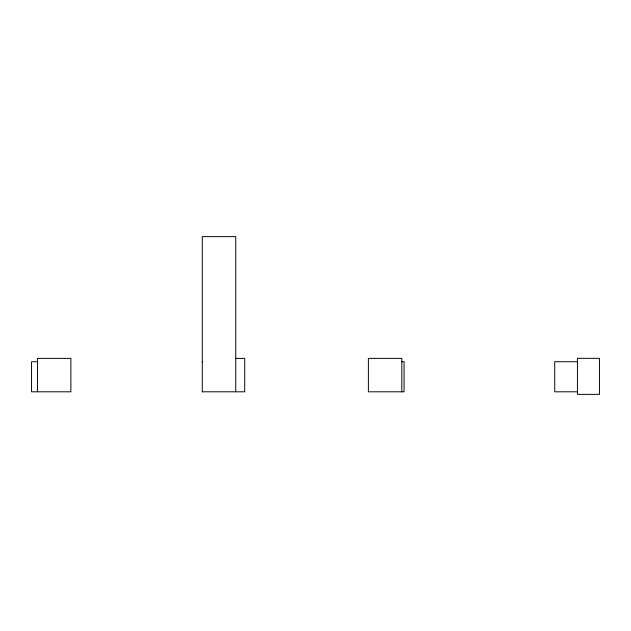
<?xml version="1.0" encoding="UTF-8"?>
<svg xmlns="http://www.w3.org/2000/svg" width="631" height="631" viewBox="0 0 631 631"><rect width="100%" height="100%" fill="white"/><g stroke="black" fill="none" stroke-linecap="round" stroke-linejoin="round"><path stroke-width="0.95" d="M235.86 358.376L244.71 358.376L244.71 391.804L202.235 391.804M37.655 361.721L31.55 361.721L31.55 391.804L70.885 391.804L70.885 358.376L37.458 358.376L37.458 391.804M202.235 361.721L202.74 361.721M401.797 361.721L404.085 361.721L404.085 391.804L368.394 391.804L368.394 358.376L401.821 358.376L401.821 391.804M577.436 361.721L554.728 361.721L554.728 391.804L577.436 391.804M235.726 391.804L235.726 236.625L202.291 236.625L202.291 391.804M599.45 358.329L577.436 358.329L577.436 394.375L599.45 394.375L599.45 358.329"/></g></svg>
